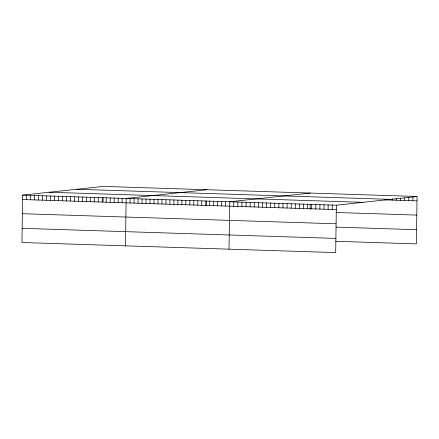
<?xml version="1.0" encoding="UTF-8"?>
<svg xmlns="http://www.w3.org/2000/svg" width="439" height="439" viewBox="0 0 439 439"><rect width="100%" height="100%" fill="white"/><g stroke="black" fill="none" stroke-linecap="round" stroke-linejoin="round"><path stroke-width="0.66" d="M417.05 196.491L103.308 186.405L22.614 195.114L21.95 242.509L335.692 252.595L336.356 205.2L417.05 196.491L416.386 243.886L335.698 241.296M26.532 199.652L26.592 195.24M30.516 199.778L30.576 195.366M34.494 199.904L34.56 195.498M38.478 200.036L38.539 195.624M42.462 200.162L42.523 195.75M46.441 200.288L46.507 195.882M50.425 200.42L50.485 196.008M54.409 200.546L54.469 196.134M58.387 200.672L58.453 196.266M62.371 200.804L62.431 196.392M66.355 200.93L66.415 196.518M70.333 201.057L70.399 196.65M74.317 201.188L74.378 196.776M78.301 201.314L78.362 196.902M82.28 201.441L82.345 197.034M86.263 201.572L86.324 197.16M90.247 201.699L90.308 197.287M94.226 201.825L94.292 197.418M98.21 201.956L98.27 197.545M102.194 202.083L102.254 197.671M103.099 201.452L103.149 197.907M106.172 202.209L106.238 197.802M110.156 202.341L110.216 197.929M114.14 202.467L114.2 198.055M118.118 202.593L118.184 198.187M122.102 202.725L122.163 198.313M125.483 245.84L126.147 198.439L206.84 189.73M130.07 202.977L130.131 198.571M134.049 203.109L134.109 198.697M138.033 203.235L138.093 198.823M142.017 203.361L142.077 198.955M145.995 203.493L146.055 199.081M149.979 203.619L150.039 199.207M153.963 203.745L154.023 199.339M157.941 203.877L158.002 199.465M161.925 204.003L161.986 199.591M165.909 204.13L165.969 199.723M169.888 204.261L169.948 199.849M173.871 204.387L173.932 199.975M177.855 204.514L177.916 200.107M181.834 204.645L181.894 200.233M185.818 204.772L185.878 200.36M189.802 204.898L189.862 200.491M193.78 205.029L193.84 200.618M197.764 205.156L197.824 200.744M201.748 205.282L201.808 200.87M205.726 205.414L205.787 201.002M206.615 205.962L206.681 201.232M209.71 205.54L209.771 201.128M213.694 205.666L213.755 201.254M217.673 205.798L217.733 201.386M221.657 205.924L221.717 201.512M225.641 206.05L225.701 201.638M229.021 249.171L229.685 201.77L310.378 193.061M233.724 206.314L233.784 201.902M237.828 206.445L237.889 202.033M241.927 206.577L241.988 202.165M246.032 206.709L246.092 202.297M250.137 206.84L250.197 202.428M254.236 206.972L254.296 202.56M258.341 207.104L258.401 202.692M262.445 207.235L262.506 202.823M266.544 207.367L266.605 202.955M270.649 207.499L270.709 203.087M274.754 207.631L274.814 203.219M278.853 207.762L278.913 203.35M282.957 207.894L283.018 203.482M287.062 208.026L287.122 203.614M291.161 208.157L291.222 203.745M295.266 208.289L295.326 203.877M299.371 208.421L299.431 204.009M303.47 208.552L303.53 204.14M307.574 208.684L307.635 204.272M310.154 209.293L310.219 204.563M311.674 208.816L311.739 204.409M315.778 208.948L315.839 204.541M319.883 209.079L319.943 204.673M323.982 209.211L324.048 204.804M328.087 209.343L328.147 204.936M332.191 209.474L332.252 205.068M392.373 200.107L392.389 198.845M396.472 200.239L396.499 198.351M400.577 200.371L400.604 198.483M404.681 200.502L404.714 197.984M408.78 200.634L408.824 197.484M412.885 200.766L412.945 196.359M76.677 189.275L390.419 199.361M384.849 199.866L416.99 200.897M49.239 192.238L362.982 202.324M22.614 195.114L336.356 205.2M22.548 199.52L336.29 209.612M336.104 212.492L416.792 215.088M22.351 213.711L336.093 223.797M335.895 227.106L416.584 229.701M22.148 228.324L335.89 238.41"/></g></svg>
